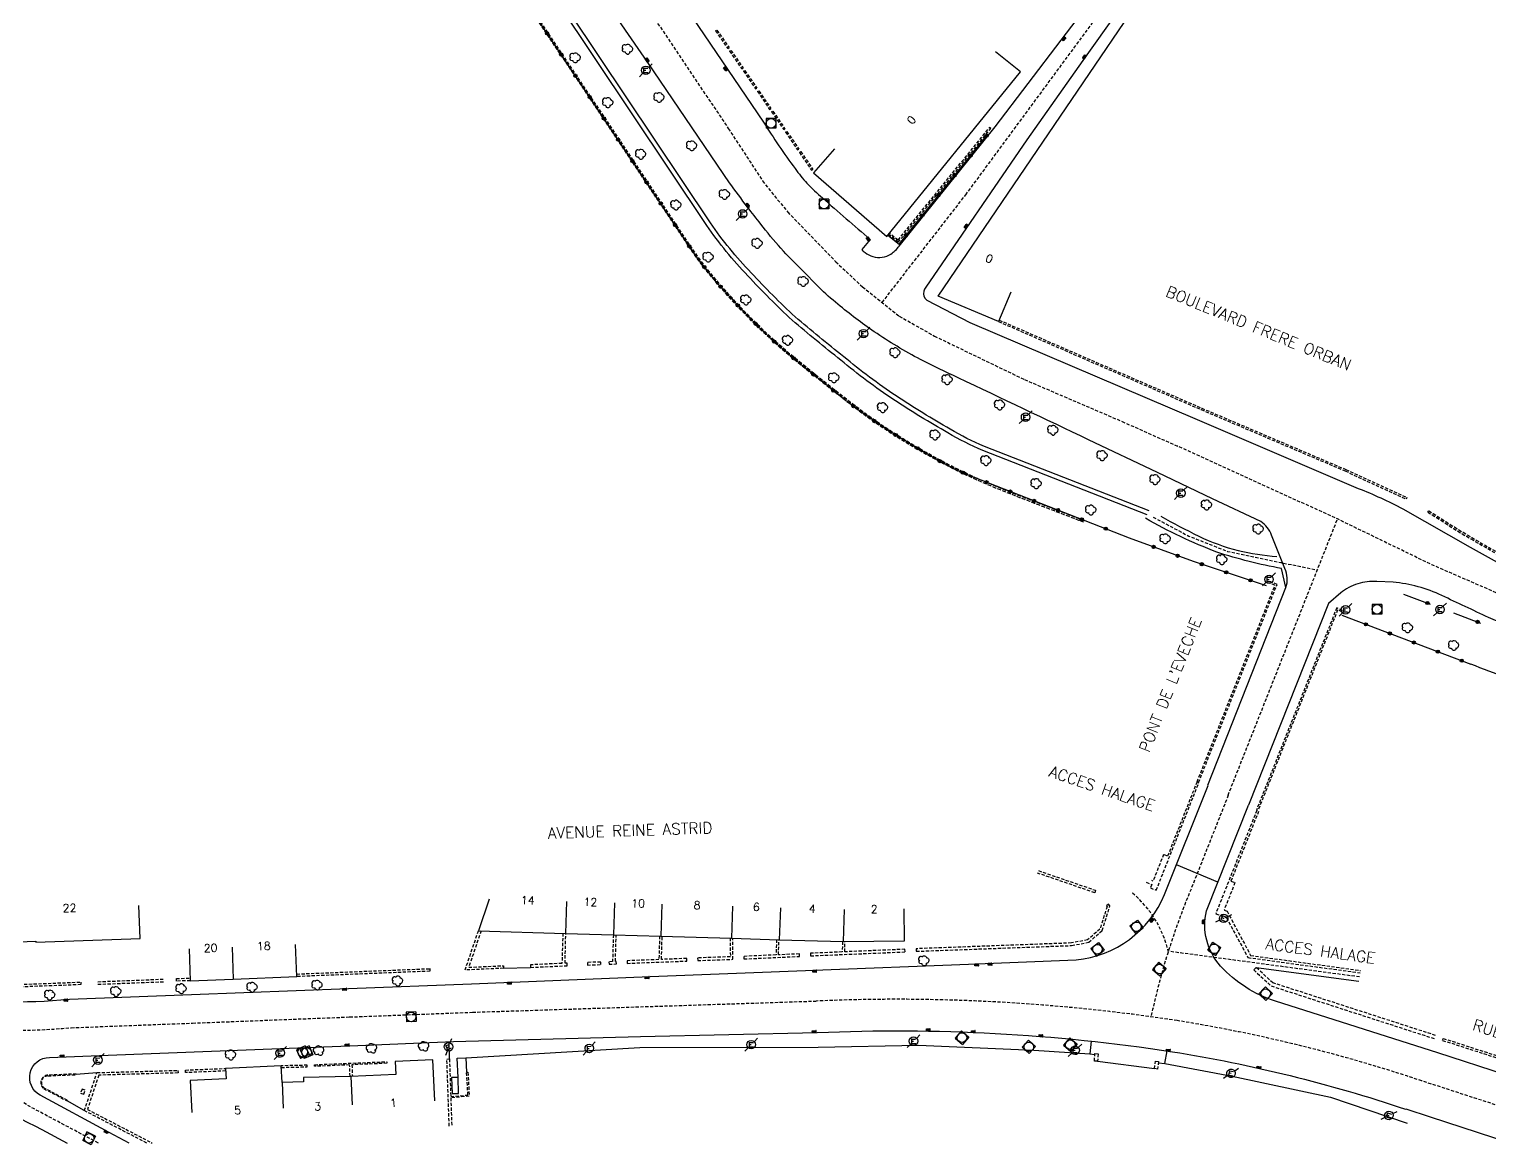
# Model space of a CAD drawing. Header units: millimetres. Extents: x 183999 to 185000, y 128000 to 129001.
# Drawn here: x 184620.6 to 184848.8, y 127999.7 to 128174 of the extents above; entities that cross this region are included whole.
import ezdxf
from ezdxf.enums import TextEntityAlignment as Align

# ---------------------------------------------------------------- set-up
doc = ezdxf.new("R2010")
doc.units = ezdxf.units.MM
doc.linetypes.add('DASHED', pattern=[0.75, 0.5, -0.25])
doc.layers.get('0').update_dxf_attribs({"linetype": 'CONTINUOUS'})
for name, color, linetype in [('W0001', 6, 'DASHED'), ('W0008', 7, 'CONTINUOUS'), ('W0100', 7, 'CONTINUOUS'), ('W0112', 1, 'DASHED'), ('W0211', 2, 'CONTINUOUS'), ('W0300', 7, 'CONTINUOUS'), ('W0322', 7, 'CONTINUOUS'), ('W0334', 7, 'CONTINUOUS'), ('W0400', 7, 'CONTINUOUS'), ('W0420', 7, 'CONTINUOUS'), ('W0471', 7, 'CONTINUOUS'), ('W0989', 7, 'CONTINUOUS'), ('W0991', 7, 'CONTINUOUS'), ('W1102', 7, 'CONTINUOUS')]:
    doc.layers.add(name, color=color, linetype=linetype)
doc.styles.get("Standard").update_dxf_attribs({"font": 'romans.shx', "width": 0.85})

# ---------------------------------------------------------------- blocks, each defined once
blk = doc.blocks.new('t322o')
at = {"color": 0, "linetype": 'Continuous'}
for radius in [0.25, 0.15]:
    blk.add_circle((0, 0), radius, dxfattribs=at)
blk = doc.blocks.new('T300')
for p, q in [((-0.8, 0.51), (-0.86, 0.34)), ((-0.86, 0.34), (-0.86, 0.17)), ((-0.86, 0.17), (-0.74, 0.06)), ((-0.69, 0.63), (-0.8, 0.51)), ((-0.8, -0.06), (-0.74, 0.06)), ((-0.74, 0.06), (-0.69, 0.11)), ((-0.57, 0.69), (-0.69, 0.63)), ((-0.46, 0.69), (-0.57, 0.69)), ((-0.29, 0.63), (-0.46, 0.69)), ((-0.29, 0.63), (-0.17, 0.74)), ((-0.23, 0.57), (-0.29, 0.63)), ((-0.17, 0.74), (-0.06, 0.8)), ((-0.06, 0.8), (0.06, 0.8)), ((0.06, 0.8), (0.23, 0.74)), ((0.23, 0.74), (0.34, 0.63)), ((0.34, 0.63), (0.4, 0.51)), ((0.46, 0.46), (0.34, 0.46)), ((0.4, 0.51), (0.4, 0.46)), ((0.57, 0.4), (0.46, 0.46)), ((0.57, 0.4), (0.69, 0.29)), ((0.69, 0.29), (0.74, 0.17)), ((0.74, 0.06), (0.69, -0.17)), ((0.74, 0.17), (0.74, 0.06)), ((-0.8, -0.17), (-0.8, -0.06)), ((-0.8, -0.23), (-0.8, -0.17)), ((-0.74, -0.34), (-0.8, -0.23)), ((-0.69, -0.4), (-0.74, -0.34)), ((-0.51, -0.46), (-0.69, -0.4)), ((-0.4, -0.46), (-0.51, -0.46)), ((-0.4, -0.46), (-0.34, -0.46)), ((-0.34, -0.46), (-0.34, -0.4)), ((-0.34, -0.51), (-0.34, -0.46)), ((-0.29, -0.63), (-0.34, -0.51)), ((-0.17, -0.74), (-0.29, -0.63)), ((-0.06, -0.8), (-0.17, -0.74)), ((0.06, -0.8), (-0.06, -0.8)), ((0.17, -0.74), (0.06, -0.8)), ((0.23, -0.69), (0.17, -0.74)), ((0.29, -0.46), (0.23, -0.46)), ((0.29, -0.63), (0.23, -0.69)), ((0.46, -0.4), (0.29, -0.46)), ((0.34, -0.51), (0.29, -0.63)), ((0.34, -0.51), (0.34, -0.46)), ((0.57, -0.34), (0.46, -0.4)), ((0.63, -0.29), (0.57, -0.34)), ((0.69, -0.17), (0.63, -0.29))]:
    blk.add_line(p, q)
blk = doc.blocks.new('T400')
for p, q in [((-0.15, 0.3), (0.15, 0.3)), ((-0.15, -0.25), (-0.15, 0.3)), ((-0.15, 0.15), (0.15, 0.15)), ((-0.15, 0), (0.15, 0)), ((0.15, 0.3), (0.15, -0.25)), ((-0.15, -0.15), (0.15, -0.15)), ((-0.15, -0.25), (-0.15, -0.3)), ((-0.15, -0.3), (0.15, -0.3)), ((0.15, -0.3), (0.15, -0.25))]:
    blk.add_line(p, q)
blk = doc.blocks.new('T420')
for p, q in [((0.75, 0.75), (-0.75, 0.75)), ((-0.75, 0.75), (-0.75, -0.75)), ((0.75, 0.75), (0.75, -0.75)), ((0.75, -0.75), (-0.75, -0.75))]:
    blk.add_line(p, q)
blk.add_ellipse((0, 0), major_axis=(-0.53, 0.53), ratio=1, start_param=3.926991, end_param=10.210176)
blk = doc.blocks.new('T471')
for p, q in [((-0.333334, 0.333334), (-0.333334, -0.333334)), ((-0.333334, 0.333334), (0.333334, 0.333334)), ((-0.333334, 0), (0, 0)), ((0.500001, 0.500001), (1.000002, 1.000002)), ((-0.500001, -0.500001), (-1.000002, -1.000002)), ((-0.333334, -0.333334), (0.333334, -0.333334))]:
    blk.add_line(p, q)
blk.add_ellipse((0, 0), major_axis=(0.471405, 0.471405), ratio=1, start_param=5.4977871438, end_param=11.780972451)

msp = doc.modelspace()

# ---------------------------------------------------------------- linework, layer by layer
at = {"layer": 'W0001'}
for points in [[(184638.07, 128287.54), (184649.04, 128272.96), (184667.39, 128247.71), (184692.53, 128211.75), (184703.9, 128195.21), (184707.11, 128192.36), (184729.87, 128158.53), (184735.23, 128150.31), (184739.16, 128145.43), (184746.67, 128137.69), (184750.84, 128133.76), (184756.59, 128129.18), (184762.07, 128126.08), (184776.13, 128119.29), (184791.38, 128112.74), (184800.03, 128108.89)], [(184753.9, 128131.32), (184766.96, 128148.14), (184789.01, 128178.04), (184799.26, 128192.02), (184811.77, 128210.36), (184814.27, 128215.84), (184823.09, 128222.27), (184827.5, 128225.61), (184832.31, 128244.07)], [(184868.11, 128000), (184864.68, 128001.12), (184838.22, 128009.71)]]:
    msp.add_lwpolyline(points, dxfattribs=at)
msp.add_lwpolyline([(184381.28, 128133.53), (184405.38, 128120.74), (184427.46, 128108.82), (184430.71, 128107.26), (184457.21, 128093.18), (184474.12, 128084.19), (184494.61, 128073.3), (184516.77, 128061.57), (184535.16, 128051.8), (184585.72, 128024.96, 0.085469), (184605.4, 128018.37, 0.052714), (184627.2, 128018.02), (184646.17, 128018.74), (184670.7, 128019.7), (184689.91, 128020.44), (184743.6, 128022.19, -0.048825), (184800.01, 128019.13, -0.041007), (184838.22, 128009.71, -0.043011)], format="xyb", dxfattribs=at)
at = {"layer": 'W0001', "flags": 128}
for points in [[(184949.27, 128083.06), (184946.66, 128075.88), (184942.01, 128066.6), (184934.5, 128059.79), (184925.93, 128056.74), (184916.38, 128057.39), (184887.67, 128069.54), (184839.76, 128090.36), (184825.05, 128097.5), (184800.03, 128108.89)], [(184796.24, 128097.79), (184801.83, 128094.83), (184807.87, 128092.44), (184816.19, 128090.71), (184821.89, 128089.52)], [(184807.95, 128054.35), (184821.89, 128089.52), (184825.05, 128097.5)]]:
    msp.add_lwpolyline(points, dxfattribs=at)
for points in [[(184807.98, 128054.33), (184801.32, 128037.56, 0.041956), (184795.91, 128019.72)], [(184828.49, 128025.95), (184798.61, 128029.96, 0.16185), (184792.95, 128039.11), (184792.95, 128039.11)], [(184631.45, 128000), (184621.3, 128005.4, -0.17851), (184610.16, 128017.9, -0.868925)]]:
    msp.add_lwpolyline(points, format="xyb", dxfattribs=at)
at = {"layer": 'W0008', "flags": 128}
for points in [[(184640.81, 128289.56), (184656.69, 128267.87), (184679.82, 128235.89), (184691.61, 128219.34), (184706.59, 128198.18), (184708.27, 128199.32), (184718.69, 128184.06), (184735.36, 128159.48, 0.0144), (184740.3, 128152.24, 0.0268), (184742.16, 128149.95, 0.0259), (184744.57, 128147.67, 0.0032), (184752.05, 128141.19), (184750.72, 128139.6, 0.047495), (184751.23, 128139.13, 0.095527), (184752.47, 128138.5, 0.22), (184755.27, 128138.89, 0.0715), (184756.57, 128140.14), (184771.57, 128158.75), (184781.9, 128172.32)], [(184730.05, 128150.02), (184717.29, 128168.8), (184700.13, 128193.77), (184683.92, 128217.76), (184657.79, 128255.72, 0.0022), (184655.61, 128258.87, 0.0087), (184652.79, 128262.77), (184648.58, 128268.35), (184635.33, 128285.51)], [(184795.32, 128098.14), (184769.62, 128108.19, -0.0335), (184764.18, 128110.95, -0.0177), (184755.73, 128116.13, -0.028955), (184747.46, 128122.31, -0.009406), (184739.85, 128128.57, -0.0197), (184732.93, 128135.5, -0.0401), (184726.49, 128143.36), (184691.52, 128195.72), (184671.33, 128225.56), (184657.4, 128246.39), (184656.16, 128248.17), (184650.23, 128255.87), (184645.62, 128261.84), (184635.48, 128275.02), (184630.47, 128281.92)], [(184795.64, 128098.77), (184769.88, 128108.83, -0.033483), (184764.53, 128111.55, -0.017713), (184756.12, 128116.72, -0.028984), (184747.9, 128122.86, -0.009402), (184740.31, 128129.09, -0.019687), (184733.44, 128135.98, -0.040106), (184727.07, 128143.75), (184692.1, 128196.11), (184671.91, 128225.95), (184657.98, 128246.78), (184656.72, 128248.59), (184650.78, 128256.3), (184646.17, 128262.26), (184636.05, 128275.44), (184631.04, 128282.33)], [(184781.9, 128172.32), (184797.41, 128192.72), (184809.04, 128210.88, 0.1998), (184809.08, 128211.6, 0.0804), (184808.62, 128212.63), (184796.44, 128232.4, 0.1011), (184795.6, 128233.34, 0.0585), (184794.72, 128233.77), (184793.05, 128234.36), (184765.47, 128244.13)], [(184829.55, 128222.55), (184824.07, 128220.37), (184815.77, 128211.95), (184814.5, 128210.19), (184814.5, 128210.19), (184785.88, 128170.04), (184776.53, 128156.73), (184760.74, 128133.74, 0.099), (184760.41, 128133.07, 0.3077), (184760.9, 128131.7), (184767.6, 128128.18), (184803.13, 128113.04)], [(184796.93, 128104.74), (184786.17, 128109.87, 0.0007), (184765.79, 128119.55, -0.0105), (184759.92, 128122.41, -0.0301), (184752.67, 128126.76, -0.0218), (184747, 128131.04, -0.0259), (184744.04, 128133.69), (184741.29, 128136.48, -0.0107), (184738.1, 128139.79, -0.0153), (184734.93, 128143.58, -0.0066), (184732.86, 128146.22, 0.005105), (184730.05, 128150.02)], [(184803.13, 128113.04), (184828.29, 128102.29, -0.028), (184835.24, 128099.09), (184845.78, 128093.12), (184856.94, 128086.89), (184865.08, 128083.43), (184890.84, 128072.36), (184918.45, 128060.8, 0.0966), (184921.7, 128060.18, 0.0543), (184925.08, 128060.55, 0.0795), (184932.53, 128063.48, 0.084), (184939.62, 128069.24, 0.0662), (184942.62, 128073.7, 0.1099), (184943.89, 128078.73), (184944.12, 128098.22), (184944.48, 128119.97), (184944.8, 128140.29)], [(184953.09, 128140.42), (184953.42, 128116.59), (184954.65, 128087.39), (184953.61, 128081.11), (184949.43, 128073.03), (184944.41, 128063.96, -0.0728), (184941.01, 128059.54, -0.0613), (184936.48, 128056.11, -0.0541), (184931.19, 128053.75, -0.0525), (184925.49, 128052.55, -0.0561), (184919.74, 128052.6, -0.0647), (184914.3, 128053.97), (184908.46, 128056.31), (184884.5, 128066.73), (184862.49, 128076.23), (184848.65, 128082.12, -0.0028), (184841.35, 128085.54, 0.0911), (184833.73, 128087.61), (184831.21, 128087.74, 0.0866), (184828.2, 128087.37, 0.1028), (184825.55, 128085.95), (184823.62, 128084.29), (184811.12, 128052.8), (184811.12, 128052.8)], [(184804.78, 128055.89), (184817, 128086.8, 0.1845), (184816.81, 128089.78), (184814.73, 128094.98, 0.1824), (184813.05, 128097.1), (184805.52, 128100.65), (184796.93, 128104.74), (184796.93, 128104.74)], [(184804.78, 128055.89), (184817, 128086.8), (184816.31, 128089.76, -0.0333), (184806.22, 128092.32, -0.0395), (184795.04, 128097.62)], [(184797.44, 128097.95, 0.0164), (184803.36, 128094.83, 0.0511), (184809.53, 128092.57, 0.0311), (184815.58, 128091.63)]]:
    msp.add_lwpolyline(points, format="xyb", dxfattribs=at)
at = {"layer": 'W0008'}
for points in [[(184379.58, 128129.39), (184408.61, 128113.93), (184426.26, 128104.52), (184448.61, 128092.68), (184469.86, 128081.39), (184475.58, 128078.31), (184492.88, 128069.19), (184515.14, 128057.38), (184535.64, 128046.5), (184560.84, 128033.1), (184574.94, 128025.58), (184587.45, 128019.02, 0.015955), (184605.04, 128010.66, -0.013054), (184622.6, 128002.11), (184626.56, 128000)], [(184569.78, 128102.85), (184558.08, 128080.26), (184544.7, 128054.76, 0.348684), (184545.82, 128051.24), (184556.42, 128045.59), (184576.18, 128035.08), (184587.83, 128028.89, 0.085213), (184606.01, 128022.79, 0.052822), (184626.92, 128022.47), (184645.99, 128023.2), (184670.53, 128024.16), (184689.74, 128024.9), (184717.67, 128026.01), (184743.29, 128027), (184767.38, 128027.96), (184784.2, 128028.62, 0.276496), (184798.04, 128038.84), (184804.82, 128055.88)], [(184840.73, 128014.08), (184815.36, 128022.16, -0.131302), (184806.79, 128027.65, -0.25033), (184804.59, 128036.29), (184811.14, 128052.79)], [(184636.24, 128000), (184633.15, 128001.64), (184622.36, 128007.48, -0.773642), (184623.82, 128013.38), (184631.63, 128013.66), (184670.69, 128015.19), (184670.73, 128015.21), (184686.94, 128015.86), (184716.17, 128016.63), (184743.76, 128017.27, -0.048856), (184799.25, 128014.27, -0.041798), (184835.66, 128005.3)]]:
    msp.add_lwpolyline(points, format="xyb", dxfattribs=at)
for points in [[(184884.33, 128000), (184870.45, 128004.45), (184851.31, 128010.65), (184840.73, 128014.08)], [(184835.72, 128005.33), (184839.54, 128004.11), (184849.42, 128000.89), (184852.15, 128000)]]:
    msp.add_lwpolyline(points, dxfattribs=at)
at = {"layer": 'W0100'}
msp.add_line((184775.51, 128167.35), (184771.63, 128170.5), dxfattribs=at)
at = {"layer": 'W0100', "flags": 128}
for points in [[(184774.01, 128132.96), (184772.08, 128128.35), (184762.66, 128132.29), (184816.24, 128211.2), (184824.34, 128220.06), (184830.45, 128222.47), (184835.81, 128209.31), (184831.91, 128206.18)], [(184746.44, 128155.34), (184743.16, 128151.56), (184754.62, 128141.62), (184775.51, 128167.35)]]:
    msp.add_lwpolyline(points, dxfattribs=at)
at = {"layer": 'W0100'}
for points in [[(184616.12, 128036.36), (184616.3, 128031.36), (184621.69, 128031.55), (184621.7, 128031.39), (184637.96, 128031.96), (184637.78, 128037.11)], [(184692.51, 128038.11), (184690.82, 128033.15), (184704.43, 128032.75), (184711.95, 128032.55), (184719.33, 128032.34), (184730.37, 128032.03), (184737.82, 128031.76), (184747.81, 128031.48), (184757.42, 128031.6), (184757.35, 128036.6)], [(184645.64, 128030.35), (184645.81, 128025.36), (184652.53, 128025.59), (184662.45, 128026.01), (184662.24, 128031.01)], [(184684.02, 128006.6), (184683.71, 128012.99), (184677.83, 128012.74), (184677.91, 128010.72), (184670.9, 128010.42), (184663.51, 128010.22), (184663.52, 128009.57), (184660.15, 128009.48), (184660.02, 128012.07), (184651.33, 128011.66), (184651.41, 128010.05), (184645.81, 128009.78), (184646.05, 128004.79)]]:
    msp.add_lwpolyline(points, dxfattribs=at)
msp.add_lwpolyline([(184687.74, 128007.74), (184687.64, 128010.25), (184686.64, 128010.22), (184686.75, 128007.72)], close=True, dxfattribs=at)
at = {"layer": 'W0112'}
for p, q in [((184727.88, 128173.75), (184728.09, 128173.89)), ((184727.88, 128173.75), (184729.78, 128171.01)), ((184728.09, 128173.89), (184729.98, 128171.15)), ((184729.78, 128171.01), (184729.98, 128171.15)), ((184730.07, 128170.58), (184730.27, 128170.72)), ((184730.07, 128170.58), (184731.97, 128167.84)), ((184730.27, 128170.72), (184732.18, 128167.98)), ((184731.97, 128167.84), (184732.18, 128167.98)), ((184732.25, 128167.44), (184732.45, 128167.58)), ((184732.25, 128167.44), (184734.13, 128164.68)), ((184732.45, 128167.58), (184734.34, 128164.82)), ((184734.13, 128164.68), (184734.34, 128164.82)), ((184734.44, 128164.27), (184734.65, 128164.41)), ((184734.44, 128164.27), (184736.31, 128161.49)), ((184734.65, 128164.41), (184736.52, 128161.63)), ((184736.31, 128161.49), (184736.52, 128161.63)), ((184736.64, 128161.09), (184736.85, 128161.23)), ((184736.64, 128161.09), (184738.52, 128158.33)), ((184736.85, 128161.23), (184738.72, 128158.47)), ((184738.52, 128158.33), (184738.72, 128158.47)), ((184738.82, 128157.92), (184739.02, 128158.06)), ((184738.82, 128157.92), (184740.69, 128155.15)), ((184739.02, 128158.06), (184740.9, 128155.29)), ((184756.39, 128141.08), (184770.67, 128158.64)), ((184756.43, 128140.73), (184770.87, 128158.49)), ((184770.87, 128158.49), (184770.67, 128158.64)), ((184740.69, 128155.15), (184740.9, 128155.29)), ((184740.99, 128154.75), (184741.2, 128154.89)), ((184740.99, 128154.75), (184742.87, 128151.98)), ((184741.2, 128154.89), (184743.08, 128152.12)), ((184742.87, 128151.98), (184743.08, 128152.12)), ((184756.43, 128140.73), (184754.9, 128141.97)), ((184756.39, 128141.08), (184755.06, 128142.16)), ((184772.08, 128128.35), (184803.73, 128114.59)), ((184772.18, 128128.58), (184803.83, 128114.82)), ((184803.73, 128114.59), (184826.25, 128105)), ((184803.83, 128114.82), (184826.35, 128105.23)), ((184826.25, 128105), (184835.78, 128100.61)), ((184826.35, 128105.23), (184835.88, 128100.84)), ((184835.88, 128100.84), (184835.78, 128100.61)), ((184839.17, 128098.58), (184839.31, 128098.79)), ((184839.17, 128098.58), (184839.84, 128098.15)), ((184839.31, 128098.79), (184839.97, 128098.36)), ((184839.84, 128098.15), (184840.5, 128097.73)), ((184839.97, 128098.36), (184840.64, 128097.94)), ((184840.5, 128097.73), (184841.17, 128097.3)), ((184840.64, 128097.94), (184841.3, 128097.51)), ((184841.17, 128097.3), (184841.84, 128096.88)), ((184841.3, 128097.51), (184841.97, 128097.09)), ((184841.84, 128096.88), (184842.51, 128096.45)), ((184841.97, 128097.09), (184842.64, 128096.66)), ((184842.51, 128096.45), (184843.18, 128096.03)), ((184842.64, 128096.66), (184843.31, 128096.25)), ((184843.18, 128096.03), (184843.85, 128095.62)), ((184843.31, 128096.25), (184843.98, 128095.83)), ((184843.85, 128095.62), (184844.53, 128095.2)), ((184843.98, 128095.83), (184844.66, 128095.42)), ((184844.66, 128095.42), (184845.33, 128095.01)), ((184844.53, 128095.2), (184845.2, 128094.8)), ((184845.2, 128094.8), (184845.89, 128094.39)), ((184845.33, 128095.01), (184846.01, 128094.61)), ((184845.89, 128094.39), (184846.57, 128093.99)), ((184846.01, 128094.61), (184846.69, 128094.21)), ((184846.57, 128093.99), (184858.13, 128087.32)), ((184846.69, 128094.21), (184858.24, 128087.55)), ((184803.12, 128056.45), (184815.28, 128087.14)), ((184803.35, 128056.35), (184815.6, 128087.28)), ((184814.68, 128087.65), (184814.58, 128087.42)), ((184815.28, 128087.14), (184814.58, 128087.42)), ((184815.6, 128087.28), (184814.68, 128087.65)), ((184824.93, 128083.62), (184812.37, 128051.97)), ((184825.07, 128083.29), (184812.6, 128051.88)), ((184825.85, 128083.23), (184824.93, 128083.62)), ((184825.75, 128083), (184825.07, 128083.29)), ((184825.75, 128083), (184825.85, 128083.23)), ((184841.56, 128016.32), (184841.42, 128016.02))]:
    msp.add_line(p, q, dxfattribs=at)
for points in [[(184785.42, 128096.99), (184784.65, 128097.28), (184783.88, 128097.57), (184783.11, 128097.87), (184782.34, 128098.16), (184781.58, 128098.46), (184780.81, 128098.75), (184780.04, 128099.05), (184779.27, 128099.34), (184778.5, 128099.64), (184777.73, 128099.94), (184776.97, 128100.24), (184776.2, 128100.53), (184775.43, 128100.83), (184774.67, 128101.13), (184773.91, 128101.43), (184773.15, 128101.73), (184772.39, 128102.04), (184771.64, 128102.34), (184770.88, 128102.66), (184770.13, 128102.97), (184769.38, 128103.29), (184768.63, 128103.62), (184767.89, 128103.96), (184767.15, 128104.3), (184766.43, 128104.64), (184765.72, 128104.99), (184765, 128105.35), (184764.3, 128105.71), (184763.59, 128106.08), (184762.89, 128106.45), (184762.19, 128106.83), (184761.49, 128107.21), (184760.8, 128107.6), (184760.1, 128107.99), (184759.41, 128108.39), (184758.73, 128108.79), (184758.04, 128109.19), (184757.36, 128109.61), (184756.68, 128110.02), (184756.01, 128110.44), (184755.34, 128110.87), (184754.67, 128111.31), (184754.01, 128111.75), (184753.35, 128112.19), (184752.69, 128112.64), (184752.04, 128113.11), (184751.38, 128113.58), (184750.73, 128114.06), (184750.09, 128114.54), (184749.44, 128115.03), (184748.8, 128115.52), (184748.17, 128116.01), (184747.53, 128116.51), (184746.9, 128117.01), (184746.26, 128117.51), (184745.63, 128118.01), (184745, 128118.51), (184744.36, 128119.02), (184743.72, 128119.53), (184743.08, 128120.04), (184742.44, 128120.55), (184741.81, 128121.06), (184741.17, 128121.58), (184740.54, 128122.1), (184739.91, 128122.62), (184739.29, 128123.14), (184738.66, 128123.67), (184738.05, 128124.21), (184737.43, 128124.75), (184736.86, 128125.26), (184736.29, 128125.78), (184735.73, 128126.31), (184735.17, 128126.84), (184734.61, 128127.37), (184734.06, 128127.91), (184733.51, 128128.46), (184732.97, 128129.01), (184732.43, 128129.56), (184731.9, 128130.12), (184731.36, 128130.68), (184730.84, 128131.24), (184730.31, 128131.81), (184729.79, 128132.39), (184729.27, 128132.97), (184728.75, 128133.55), (184728.24, 128134.14), (184727.74, 128134.74), (184727.24, 128135.34), (184726.75, 128135.94), (184726.27, 128136.55), (184725.79, 128137.17), (184725.32, 128137.79), (184724.87, 128138.42), (184724.42, 128139.06), (184723.98, 128139.7), (184688.98, 128192.05)], [(184785.51, 128097.22), (184784.74, 128097.51), (184783.2, 128098.1), (184782.43, 128098.4), (184781.67, 128098.69), (184780.9, 128098.99), (184780.13, 128099.28), (184779.36, 128099.58), (184778.59, 128099.87), (184777.82, 128100.17), (184777.06, 128100.47), (184776.29, 128100.77), (184775.52, 128101.07), (184774.76, 128101.36), (184774, 128101.66), (184773.24, 128101.96), (184772.49, 128102.27), (184771.73, 128102.58), (184770.98, 128102.89), (184770.23, 128103.2), (184769.48, 128103.52), (184768.73, 128103.85), (184767.99, 128104.19), (184767.25, 128104.53), (184766.54, 128104.87), (184765.83, 128105.21), (184765.12, 128105.57), (184764.41, 128105.93), (184763.71, 128106.3), (184763.01, 128106.67), (184762.31, 128107.05), (184761.61, 128107.43), (184760.92, 128107.82), (184760.23, 128108.21), (184759.54, 128108.6), (184758.85, 128109), (184758.17, 128109.41), (184757.49, 128109.82), (184756.81, 128110.23), (184756.14, 128110.66), (184755.47, 128111.08), (184754.81, 128111.51), (184754.14, 128111.95), (184753.49, 128112.4), (184752.84, 128112.85), (184752.18, 128113.31), (184751.53, 128113.78), (184750.88, 128114.26), (184750.24, 128114.74), (184749.6, 128115.23), (184748.96, 128115.72), (184748.32, 128116.21), (184747.69, 128116.7), (184747.05, 128117.2), (184746.42, 128117.7), (184745.79, 128118.2), (184745.16, 128118.71), (184744.52, 128119.21), (184743.88, 128119.72), (184743.24, 128120.23), (184742.6, 128120.74), (184741.96, 128121.26), (184741.33, 128121.77), (184740.7, 128122.29), (184740.07, 128122.81), (184739.45, 128123.33), (184738.83, 128123.86), (184738.21, 128124.4), (184737.6, 128124.94), (184737.03, 128125.45), (184736.46, 128125.97), (184735.9, 128126.49), (184735.34, 128127.02), (184734.79, 128127.55), (184734.24, 128128.09), (184733.69, 128128.64), (184733.15, 128129.18), (184732.61, 128129.73), (184732.08, 128130.29), (184731.55, 128130.85), (184731.02, 128131.41), (184730.5, 128131.98), (184729.97, 128132.55), (184729.46, 128133.13), (184728.94, 128133.72), (184728.43, 128134.3), (184727.93, 128134.9), (184727.43, 128135.49), (184726.94, 128136.1), (184726.46, 128136.7), (184725.99, 128137.32), (184725.52, 128137.94), (184725.07, 128138.56), (184724.62, 128139.2), (184724.19, 128139.84), (184689.18, 128192.19)], [(184795.18, 128040.75), (184796.02, 128040.41), (184795.81, 128039.87), (184796.73, 128039.5), (184803.4, 128056.35)], [(184803.1, 128056.45), (184798.5, 128044.83), (184797.87, 128045.08), (184796.23, 128040.94), (184796.02, 128041.03)], [(184812.44, 128051.98), (184806.03, 128035.84), (184807.7, 128035.2), (184811.06, 128028.98), (184828.57, 128026.6)], [(184812.71, 128051.82), (184808.4, 128040.94), (184809.03, 128040.69), (184807.33, 128036.4), (184807.79, 128036.23), (184811.47, 128029.32), (184828.62, 128026.96)], [(184778.32, 128042.56), (184787.25, 128039.49), (184787.12, 128039.11), (184778.19, 128042.18)], [(184691.24, 128033.14), (184689.32, 128027.47), (184694.73, 128027.71), (184694.75, 128027.31), (184688.75, 128027.04), (184690.82, 128033.15)], [(184704.02, 128032.77), (184703.88, 128028.07), (184698.96, 128027.85), (184698.98, 128027.45), (184704.69, 128027.7), (184704.67, 128028.1), (184704.36, 128028.09), (184704.48, 128032.75)], [(184711.91, 128032.55), (184711.79, 128028.36), (184711.23, 128028.33), (184711.25, 128027.93), (184712.4, 128027.99), (184712.37, 128028.39), (184712.23, 128028.39), (184712.35, 128032.54)], [(184719.13, 128032.35), (184719.03, 128028.67), (184714.05, 128028.48), (184714.07, 128028.08), (184723.39, 128028.44), (184723.38, 128028.84), (184719.43, 128028.69), (184719.53, 128032.33)], [(184730.15, 128032.04), (184730.19, 128029.1), (184725.08, 128028.92), (184725.1, 128028.52), (184730.59, 128028.71), (184730.55, 128032.03)], [(184737.42, 128031.77), (184737.33, 128029.4), (184732.29, 128029.17), (184732.31, 128028.77), (184741, 128029.16), (184740.98, 128029.56), (184737.7, 128029.41), (184737.78, 128031.76)], [(184747.71, 128031.48), (184747.66, 128029.86), (184742.71, 128029.65), (184742.72, 128029.25), (184757.49, 128029.87), (184757.47, 128030.27), (184748.1, 128029.88), (184748.08, 128031.48)], [(184662.44, 128026.41), (184683.24, 128027.25), (184683.26, 128026.85), (184662.45, 128026.01)], [(184840.37, 128016.82), (184814.97, 128025.02), (184812.33, 128027.45), (184811.97, 128027.05), (184814.69, 128024.55), (184840.2, 128016.31)], [(184631.37, 128025.21), (184641.6, 128025.61)], [(184631.39, 128024.81), (184641.61, 128025.21)], [(184645.81, 128025.36), (184643.66, 128025.31), (184643.65, 128025.71), (184645.8, 128025.76)], [(184891.15, 128000), (184870.89, 128006.55), (184851.98, 128012.62), (184841.42, 128016.02)], [(184892.22, 128000), (184870.99, 128006.86), (184852.08, 128012.93), (184841.56, 128016.32)], [(184686.27, 128002.66), (184685.91, 128013.11), (184686.31, 128013.15), (184686.51, 128007.26), (184689.18, 128007.5), (184688.99, 128011.06), (184689.19, 128011.07), (184689.39, 128007.32), (184686.52, 128007.06), (184686.67, 128002.71)], [(184639.02, 128000), (184629.26, 128005.07), (184631.22, 128011), (184643.89, 128011.36), (184643.9, 128010.96), (184631.52, 128010.61), (184629.74, 128005.26), (184639.88, 128000)], [(184651.35, 128011.26), (184645.09, 128011.01), (184645.07, 128011.41), (184651.33, 128011.66)], [(184660.03, 128011.82), (184664.1, 128011.91), (184664.09, 128012.16), (184660.02, 128012.07)], [(184670.78, 128010.42), (184670.71, 128012.21), (184665.23, 128011.99), (184665.22, 128012.24), (184676.53, 128012.71), (184676.54, 128012.46), (184671.06, 128012.23), (184671.14, 128010.43)]]:
    msp.add_lwpolyline(points, dxfattribs=at)
msp.add_lwpolyline([(184615.34, 128024.63, 0.000021), (184615.34, 128024.63), (184628.71, 128025.15), (184628.72, 128024.75), (184615.35, 128024.23, -0.032046), (184605.57, 128025.07), (184605.62, 128025.46, 0.030625), (184614.92, 128024.64), (184612.08, 128036.21)], format="xyb", dxfattribs=at)
for points in [[(184759.24, 128029.96), (184783.51, 128030.86), (184786.19, 128031.38), (184788.29, 128033.22), (184789.5, 128037.04), (184789.29, 128037.31), (184788.97, 128037.07), (184789.05, 128036.96), (184787.94, 128033.44), (184786.01, 128031.75), (184783.47, 128031.26), (184759.23, 128030.36)], [(184709.94, 128028.28), (184707.85, 128028.22), (184707.86, 128027.82), (184709.95, 128027.88)], [(184787.06, 128012.82), (184787.16, 128013.98), (184787.67, 128013.93), (184787.57, 128012.77)], [(184796.45, 128011.63), (184796.6, 128012.8), (184797.1, 128012.72), (184796.94, 128011.55)], [(184629.17, 128007.64), (184629.39, 128008.27), (184628.91, 128008.41), (184628.68, 128007.79)]]:
    msp.add_lwpolyline(points, close=True, dxfattribs=at)
msp.add_lwpolyline([(184628.01, 128010.79), (184623.56, 128010.61, 0.706936), (184622.93, 128008.52), (184626.56, 128006.59), (184626.6, 128006.68), (184622.98, 128008.6, -0.704266), (184623.57, 128010.51), (184628.02, 128010.69)], format="xyb", close=True, dxfattribs=at)
at = {"layer": 'W0211'}
for points in [[(184688.88, 128013.31), (184716.06, 128014.94), (184743.9, 128014.97), (184759.58, 128015.31), (184777.6, 128014.52), (184786.33, 128013.95)], [(184798.09, 128012.43), (184808.6, 128010.47), (184823.97, 128007.19), (184835.95, 128003.13)]]:
    msp.add_lwpolyline(points, dxfattribs=at)
at = {"layer": 'W0322'}
for p, q in [((184835.36, 128085.76), (184839.54, 128084.21)), ((184825.75, 128082.46), (184845.88, 128074.81)), ((184843.18, 128082.82), (184847.39, 128081.24))]:
    msp.add_line(p, q, dxfattribs=at)
at = {"layer": 'W0322', "flags": 128}
for points in [[(184792.56, 128094.52), (184767.25, 128104.41, -0.0335), (184761.81, 128107.17, -0.0177), (184753.36, 128112.36, -0.028955), (184745.09, 128118.54, -0.009406), (184737.48, 128124.79, -0.0197), (184730.56, 128131.73, -0.0401), (184724.12, 128139.59), (184689.15, 128191.94), (184668.96, 128221.78), (184655.03, 128242.61), (184653.79, 128244.4), (184647.86, 128252.1), (184643.25, 128258.06), (184633.12, 128271.25), (184628.34, 128277.83)], [(184905.53, 128052.29), (184897.77, 128055.22, 0.015), (184882.77, 128060.93, -0.0045), (184857.18, 128070.49, -0.0004), (184845.88, 128074.81)]]:
    msp.add_lwpolyline(points, format="xyb", dxfattribs=at)
for points in [[(184754.82, 128141.86), (184756.55, 128140.46), (184770.4, 128157.59)], [(184813.98, 128087.08), (184802.57, 128090.85), (184792.56, 128094.52)]]:
    msp.add_lwpolyline(points, dxfattribs=at)
at = {"layer": 'W0334'}
for points in [[(184806.37, 128040.78), (184799.89, 128043.49)], [(184694.75, 128027.31), (184698.98, 128027.45)], [(184812.34, 128027.44), (184828.4, 128025.31)], [(184686.31, 128013.15), (184686.28, 128015.83)], [(184786.58, 128015.91), (184786.33, 128013.95), (184787.15, 128013.83)], [(184687.64, 128010.25), (184687.49, 128013.25), (184688.88, 128013.31), (184688.99, 128011.06)], [(184797.08, 128012.54), (184798.09, 128012.43), (184798.46, 128014.39)], [(184628.01, 128010.79), (184631.22, 128011)], [(184787.57, 128012.77), (184796.45, 128011.63)], [(184629.26, 128005.07), (184626.56, 128006.59)]]:
    msp.add_lwpolyline(points, dxfattribs=at)
at = {"layer": 'W1102'}
for p, q in [((184704.57, 128037.75), (184704.43, 128032.75)), ((184712.09, 128037.55), (184711.95, 128032.55)), ((184719.47, 128037.34), (184719.33, 128032.34)), ((184730.5, 128037.03), (184730.37, 128032.03)), ((184738, 128036.76), (184737.82, 128031.76)), ((184747.96, 128036.48), (184747.81, 128031.48)), ((184652.35, 128030.59), (184652.53, 128025.59))]:
    msp.add_line(p, q, dxfattribs=at)
at = {"layer": 'W1102', "flags": 128}
for points in [[(184660.15, 128009.48), (184660.34, 128005.47)], [(184670.9, 128010.42), (184671.11, 128005.98)]]:
    msp.add_lwpolyline(points, dxfattribs=at)

# ---------------------------------------------------------------- block references
at = {"layer": 'W0300'}
for p in [(184714.16, 128170.89), (184705.98, 128169.55), (184719.08, 128163.35), (184711.07, 128162.55), (184716.21, 128154.47), (184724.18, 128155.8), (184729.3, 128148.2), (184721.72, 128146.54), (184734.4, 128140.55), (184726.74, 128138.41), (184741.6, 128134.6), (184732.65, 128131.72), (184739.17, 128125.4), (184755.95, 128123.47), (184746.39, 128119.55), (184764.08, 128119.26), (184772.29, 128115.32), (184754.01, 128114.9), (184762.19, 128110.63), (184780.62, 128111.37), (184770.15, 128106.62), (184788.3, 128107.4), (184796.57, 128103.65), (184777.99, 128103.01), (184804.62, 128099.68), (184786.54, 128098.89), (184812.69, 128095.92), (184798.16, 128094.4), (184807, 128091.14), (184836.01, 128080.5), (184843.23, 128077.73)]:
    msp.add_blockref('T300', p, dxfattribs=at)
for p, rotation in [((184760.47, 128028.47), 2.38387775511534), ((184644.41, 128024.11), 2.180230283174484), ((184655.5, 128024.34), 2.180230283174484), ((184665.65, 128024.67), 2.2417423658619), ((184678.24, 128025.31), 2.2417423658619), ((184623.88, 128023.12), 355.937026712365), ((184634.22, 128023.67), 2.180230283174484), ((184665.95, 128014.45), 24.4539697833353), ((184674.21, 128014.81), 24.4539697833353), ((184682.35, 128015.12), 24.4539697833353), ((184652.15, 128013.76), 2.24468851796055)]:
    msp.add_blockref('T300', p, dxfattribs=dict(at, rotation=rotation))
at = {"layer": 'W0322'}
for p, rotation in [((184701.54, 128173.39), 123.7346159954873), ((184703.77, 128170.06), 123.7346159954873), ((184705.99, 128166.74), 123.7346159954873), ((184708.21, 128163.41), 123.7346159954873), ((184710.43, 128160.08), 123.7346159954873), ((184712.65, 128156.76), 123.7346159954873), ((184770.24, 128157.39), 51.04837462116006), ((184767.72, 128154.28), 51.04837462116006), ((184714.87, 128153.43), 123.7346159954873), ((184717.09, 128150.1), 123.7346159954873), ((184765.21, 128151.17), 51.04837462116006), ((184762.69, 128148.05), 51.04837462116006), ((184719.32, 128146.78), 123.7346159954873), ((184721.54, 128143.45), 123.7346159954873), ((184760.18, 128144.94), 51.04837462116006), ((184757.66, 128141.83), 51.04837462116006), ((184723.76, 128140.12), 123.7346159954873), ((184726.1, 128136.88), 127.790255517052), ((184728.65, 128133.8), 131.4021431590081), ((184731.37, 128130.87), 133.2135449819974), ((184734.15, 128127.99), 135.0568174153188), ((184737.03, 128125.22), 136.9000898486402), ((184740.06, 128122.61), 140.2305090110918), ((184743.16, 128120.08), 141.1058560203099), ((184746.27, 128117.56), 140.917905628866), ((184749.43, 128115.11), 143.4857173357604), ((184752.7, 128112.8), 146.0535290426548), ((184756.05, 128110.62), 147.7266632461429), ((184759.46, 128108.53), 149.3629840542803), ((184762.92, 128106.53), 150.8695398025482), ((184766.5, 128104.74), 155.89766355507), ((184770.21, 128103.25), 158.6578019886211), ((184773.94, 128101.8), 158.6578019886211), ((184777.66, 128100.34), 158.6578019886211), ((184781.39, 128098.89), 158.6578019886211), ((184785.11, 128097.43), 158.6578019886211), ((184788.84, 128095.98), 158.6578019886211), ((184796.32, 128093.14), 159.8559574093547), ((184800.07, 128091.76), 159.8559574093547), ((184803.84, 128090.43), 161.71385303586), ((184807.64, 128089.17), 161.71385303586), ((184811.44, 128087.92), 161.71385303586), ((184839.11, 128084.37), 339.7477280226554), ((184846.93, 128081.42), 339.5261756934072), ((184829.49, 128081.04), 159.0259740347099), ((184833.23, 128079.62), 159.0259740347099), ((184836.97, 128078.2), 159.0259740347099), ((184840.71, 128076.78), 159.0259740347099), ((184844.45, 128075.36), 159.0259740347099)]:
    msp.add_blockref('t322o', p, dxfattribs=dict(at, rotation=rotation))
at = {"layer": 'W0400'}
for p, rotation in [((184782.28, 128172.55), 321.1056925355209), ((184717.19, 128169.21), 35.5061500468662), ((184785.51, 128169.7), 325.0197613132626), ((184729.42, 128167.84), 34.63652629547685), ((184732.86, 128146.52), 35.35596023536191), ((184767.03, 128143.21), 145.3411120675619), ((184751.73, 128141.24), 38.2831506221153), ((184796.04, 128034.8), 138.6801851559318), ((184804.09, 128034.55), 181.6526537348145), ((184743.36, 128026.85), 92.2099326591099), ((184768.69, 128027.84), 92.26665183579402), ((184770.77, 128027.95), 92.26665183579402), ((184695.68, 128024.99), 92.58332173328525), ((184717.2, 128025.84), 92.28719457406396), ((184626.4, 128022.32), 91.9844165139637), ((184669.92, 128024.02), 92.24174236586188), ((184761.12, 128017.68), 90.26215226736457), ((184670.33, 128015.32), 92.24468851796054), ((184743.3, 128017.41), 92.2099326591099), ((184768.15, 128017.41), 90.26215226736457), ((184778.72, 128016.78), 86.61079921719804), ((184625.81, 128013.6), 92.0661221637787), ((184798.62, 128014.48), 83.24562358506793), ((184812.78, 128011.83), 79.14837836869403), ((184632.65, 128001.75), 242.034517002338)]:
    msp.add_blockref('T400', p, dxfattribs=dict(at, rotation=rotation))
at = {"layer": 'W0420'}
for p in [(184736.55, 128159.32), (184744.83, 128146.71), (184831.23, 128083.39)]:
    msp.add_blockref('T420', p, dxfattribs=at)
for p, rotation in [((184793.63, 128033.79), 126.913478769947), ((184805.8, 128030.34), 147.346988249934), ((184787.54, 128030.27), 126.913478769947), ((184797.22, 128027.19), 48.6801851559318), ((184813.83, 128023.34), 137.390690670219), ((184680.32, 128019.71), 2.28664302875834), ((184766.37, 128016.48), 48.6801851559318), ((184776.82, 128015.03), 48.6801851559318), ((184783.3, 128015.37), 48.6801851559318), ((184663.39, 128014.19), 24.4539697833353), ((184663.99, 128014.18), 24.4539697833353), ((184630.01, 128000.74), 333.3128619168821)]:
    msp.add_blockref('T420', p, dxfattribs=dict(at, rotation=rotation))
at = {"layer": 'W0471'}
for p in [(184716.97, 128167.6), (184732.11, 128145.16), (184751, 128126.46), (184776.32, 128113.4), (184800.56, 128101.55), (184814.35, 128088.07), (184826.3, 128083.31), (184841.06, 128083.36)]:
    msp.add_blockref('T471', p, dxfattribs=at)
for p, rotation in [((184807.27, 128035.11), 339.185419059353), ((184686.17, 128015.03), 24.4539697833353), ((184708.15, 128014.78), 3.446981918431589), ((184733.45, 128015.38), 0.05783355034981811), ((184758.81, 128015.91), 0.26215226736455), ((184784.05, 128014.49), 356.610799217198), ((184631.38, 128012.96), 2.06612216377878), ((184659.86, 128014.07), 2.24468851796055), ((184808.42, 128010.9), 349.1483783686941), ((184833.08, 128004.31), 341.273873561374)]:
    msp.add_blockref('T471', p, dxfattribs=dict(at, rotation=rotation))

# ---------------------------------------------------------------- texts
at = {"layer": 'W0989'}
for s, rotation, p in [('BOULEVARD FRERE ORBAN', 337.7276, (184812.73, 128127.31)), ("PONT DE L'EVECHE", 68.3667, (184798.91, 128071.59)), ('ACCES HALAGE', 341.2517, (184788.27, 128055.39)), ('AVENUE REINE ASTRID', 1.9151, (184714.53, 128048.85)), ('ACCES HALAGE', 352.3551, (184822.39, 128030.03)), ("RUE BORD DE L'EAU", 342.0239, (184857.73, 128014.84))]:
    msp.add_text(s, height=1.75, rotation=rotation, dxfattribs=at).set_placement(p, align=Align.MIDDLE)
at = {"layer": 'W0991'}
for s, rotation, p in [('0', 50.9181, (184758.47, 128159.84)), ('0', 337.3145, (184770.65, 128138.16)), ('14', 358.3255, (184698.54, 128037.93)), ('12', 358.4495, (184708.33, 128037.65)), ('22', 1.9969, (184626.95, 128036.73)), ('10', 358.3552, (184715.78, 128037.44)), ('8', 358.4161, (184724.99, 128037.18)), ('6', 357.8888, (184734.25, 128036.89)), ('4', 358.4048, (184742.98, 128036.62)), ('2', 0.7273, (184752.66, 128036.54)), ('18', 2.406, (184657.3, 128030.8)), ('20', 2.0349, (184648.99, 128030.47)), ('3', 2.7382, (184665.73, 128005.73)), ('1', 2.7382, (184677.56, 128006.29)), ('5', 2.7382, (184653.2, 128005.13))]:
    msp.add_text(s, height=1.25, rotation=rotation, dxfattribs=at).set_placement(p, align=Align.MIDDLE)

doc.saveas('drawing.dxf')
